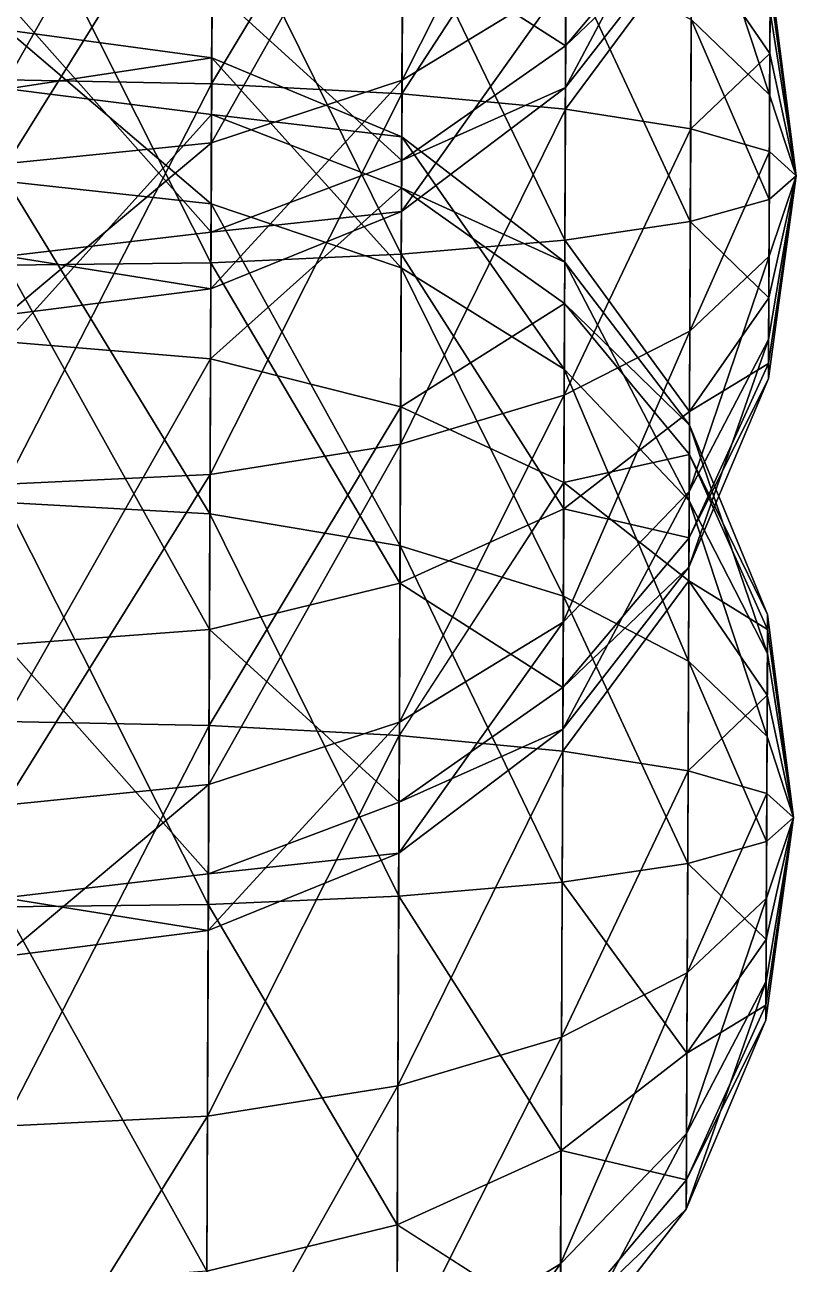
# Model space of a CAD drawing. Header units: metres. Extents: x -322 to 100, y -423 to 142.
# Drawn here: x -170.72 to -141.39, y -265.65 to -218.55 of the extents above; entities that cross this region are included whole.
import ezdxf

# ---------------------------------------------------------------- set-up
doc = ezdxf.new("R2010")
doc.units = ezdxf.units.M

msp = doc.modelspace()

# ---------------------------------------------------------------- linework, layer by layer
for points in [[(-163.55797, -206.86288, -770.10614), (-171.31996, -206.21967, -769.287), (-171.37897, -220.64433, -763.53546), (-171.37886, -220.64423, -763.53534)], [(-163.55797, -206.86288, -770.10614), (-171.37897, -220.64433, -763.53546), (-163.61496, -220.79604, -764.55066), (-163.61485, -220.79593, -764.55054)], [(-156.32993, -208.68515, -772.5079), (-163.55797, -206.86288, -770.10614), (-163.61496, -220.79604, -764.55066), (-163.61485, -220.79593, -764.55054)], [(-150.11487, -208.24316, -941.78394), (-156.33572, -210.10059, -937.40393), (-156.37892, -220.66023, -945.73206), (-156.37881, -220.66013, -945.73193)], [(-150.11487, -208.24316, -941.78394), (-156.37892, -220.66023, -945.73206), (-150.15015, -216.86508, -948.5838), (-150.15004, -216.86497, -948.5837)], [(-156.32993, -208.68515, -772.5079), (-163.61496, -220.79604, -764.55066), (-156.38103, -221.17729, -767.527), (-156.38092, -221.17719, -767.52686)], [(-150.12845, -211.56232, -776.3285), (-156.32993, -208.68515, -772.5079), (-156.38103, -221.17729, -767.527), (-156.38092, -221.17719, -767.52686)], [(-156.33572, -210.10059, -937.40393), (-163.57593, -211.2546, -934.6505), (-163.62411, -223.03235, -943.93933), (-163.62401, -223.03224, -943.9392)], [(-156.33572, -210.10059, -937.40393), (-163.62411, -223.03235, -943.93933), (-156.37892, -220.66023, -945.73206), (-156.37881, -220.66013, -945.73193)], [(-163.57593, -211.2546, -934.6505), (-171.34209, -211.62654, -933.71136), (-171.39197, -223.81978, -943.3279), (-171.39186, -223.81967, -943.32776)], [(-163.57593, -211.2546, -934.6505), (-171.39197, -223.81978, -943.3279), (-163.62411, -223.03235, -943.93933), (-163.62401, -223.03224, -943.9392)], [(-150.12845, -211.56232, -776.3285), (-156.38103, -221.17729, -767.527), (-150.17017, -221.7621, -772.2616), (-150.17006, -221.762, -772.2615)], [(-145.37613, -215.29828, -781.3076), (-150.12845, -211.56232, -776.3285), (-150.17017, -221.7621, -772.2616), (-150.17006, -221.762, -772.2615)], [(-145.36224, -211.9055, -952.3003), (-150.15015, -216.86508, -948.5838), (-150.16678, -220.93196, -958.7837), (-150.16667, -220.93185, -958.78357)], [(-145.36224, -211.9055, -952.3003), (-150.16678, -220.93196, -958.7837), (-145.37401, -214.78123, -959.5127), (-145.3739, -214.78113, -959.5126)], [(-163.64278, -227.59616, -822.10583), (-171.40778, -227.68434, -823.12103), (-171.34491, -212.31648, -820.8896), (-171.3448, -212.31638, -820.88947)], [(-163.64278, -227.59616, -822.10583), (-171.34491, -212.31648, -820.8896), (-163.58205, -212.75195, -819.95044), (-163.58194, -212.75185, -819.9503)], [(-142.40329, -221.21643, -800.4617), (-145.3886, -218.3467, -807.1089), (-145.36365, -212.25008, -802.30066), (-145.36354, -212.24997, -802.30054)], [(-142.40329, -221.21643, -800.4617), (-145.36365, -212.25008, -802.30066), (-142.39038, -218.06058, -797.9727), (-142.39027, -218.06047, -797.9726)], [(-156.40596, -227.27411, -819.1295), (-163.64278, -227.59616, -822.10583), (-163.58205, -212.75195, -819.95044), (-163.58194, -212.75185, -819.9503)], [(-156.40596, -227.27411, -819.1295), (-163.58205, -212.75195, -819.95044), (-156.35152, -213.96516, -817.197), (-156.35141, -213.96506, -817.1969)], [(-150.16032, -219.3541, -969.65045), (-156.35732, -215.38058, -982.0931), (-150.1325, -212.55426, -978.27246), (-150.1324, -212.55415, -978.27234)], [(-145.36945, -213.66551, -967.19666), (-150.16032, -219.3541, -969.65045), (-150.1325, -212.55426, -978.27246), (-150.1324, -212.55415, -978.27234)], [(-145.37401, -214.78123, -959.5127), (-150.16032, -219.3541, -969.65045), (-145.36945, -213.66551, -967.19666), (-145.36934, -213.6654, -967.19653)], [(-150.19052, -226.74013, -814.3949), (-156.40596, -227.27411, -819.1295), (-156.35152, -213.96516, -817.197), (-156.35141, -213.96506, -817.1969)], [(-150.19052, -226.74013, -814.3949), (-156.35152, -213.96516, -817.197), (-150.14607, -215.87341, -812.817), (-150.14597, -215.8733, -812.8169)], [(-145.37401, -214.78123, -959.5127), (-150.16678, -220.93196, -958.7837), (-150.16032, -219.3541, -969.65045), (-150.16022, -219.35399, -969.6503)], [(-156.39139, -223.70865, -971.5333), (-163.60002, -217.14368, -984.4948), (-156.35732, -215.38058, -982.0931), (-156.35721, -215.38048, -982.09296)], [(-150.16032, -219.3541, -969.65045), (-156.39139, -223.70865, -971.5333), (-156.35732, -215.38058, -982.0931), (-156.35721, -215.38048, -982.09296)], [(-145.37613, -215.29828, -781.3076), (-150.17017, -221.7621, -772.2616), (-145.40562, -222.51062, -778.4319), (-145.40552, -222.51051, -778.43176)], [(-142.39684, -219.63844, -787.1059), (-145.37613, -215.29828, -781.3076), (-145.40562, -222.51062, -778.4319), (-145.40552, -222.51051, -778.43176)], [(-142.38666, -217.14954, -790.2618), (-145.37613, -215.29828, -781.3076), (-142.39684, -219.63844, -787.1059), (-142.39673, -219.63834, -787.1058)], [(-145.42003, -226.03061, -808.2246), (-150.19052, -226.74013, -814.3949), (-150.14607, -215.87341, -812.817), (-150.14597, -215.8733, -812.8169)], [(-145.42003, -226.03061, -808.2246), (-150.14607, -215.87341, -812.817), (-145.3886, -218.3467, -807.1089), (-145.38849, -218.34659, -807.10876)], [(-141.39362, -224.28705, -793.32825), (-142.39038, -218.06058, -797.9727), (-142.3843, -216.57199, -794.2393), (-142.38419, -216.57188, -794.2392)], [(-141.39362, -224.28705, -793.32825), (-142.3843, -216.57199, -794.2393), (-142.38666, -217.14954, -790.2618), (-142.38655, -217.14943, -790.26166)], [(-150.15015, -216.86508, -948.5838), (-156.37892, -220.66023, -945.73206), (-156.39929, -225.64113, -958.22424), (-156.39919, -225.64102, -958.2241)], [(-150.15015, -216.86508, -948.5838), (-156.39929, -225.64113, -958.22424), (-150.16678, -220.93196, -958.7837), (-150.16667, -220.93185, -958.78357)], [(-163.63802, -226.4324, -972.717), (-171.36703, -217.72336, -985.31396), (-163.60002, -217.14368, -984.4948), (-163.59991, -217.14357, -984.4947)], [(-156.39139, -223.70865, -971.5333), (-163.63802, -226.4324, -972.717), (-163.60002, -217.14368, -984.4948), (-163.59991, -217.14357, -984.4947)], [(-141.39362, -224.28705, -793.32825), (-142.38666, -217.14954, -790.2618), (-142.39684, -219.63844, -787.1059), (-142.39673, -219.63834, -787.1058)], [(-163.63802, -226.4324, -972.717), (-171.40637, -227.33977, -973.12067), (-171.36703, -217.72336, -985.31396), (-171.36693, -217.72325, -985.31384)], [(-142.41957, -225.19392, -801.0392), (-145.42003, -226.03061, -808.2246), (-145.3886, -218.3467, -807.1089), (-145.38849, -218.34659, -807.10876)], [(-142.41957, -225.19392, -801.0392), (-145.3886, -218.3467, -807.1089), (-142.40329, -221.21643, -800.4617), (-142.40318, -221.21632, -800.46155)], [(-141.39362, -224.28705, -793.32825), (-142.40329, -221.21643, -800.4617), (-142.39038, -218.06058, -797.9727), (-142.39027, -218.06047, -797.9726)], [(-142.39038, -218.06058, -797.9727), (-142.39038, -218.06058, -797.9727), (-142.40329, -221.21643, -800.4617), (-142.40318, -221.21632, -800.46155)], [(-163.63364, -225.35985, -642.71716), (-171.39479, -224.50891, -643.3286), (-171.37126, -218.75746, -628.9038), (-171.37115, -218.75735, -628.9037)], [(-163.61092, -219.80438, -628.7839), (-171.37126, -218.75746, -628.9038), (-171.38039, -220.9889, -613.5358), (-171.38028, -220.9888, -613.5357)], [(-163.63364, -225.35985, -642.71716), (-171.37126, -218.75746, -628.9038), (-163.61092, -219.80438, -628.7839), (-163.61081, -219.80428, -628.78375)], [(-150.16678, -220.93196, -958.7837), (-156.39139, -223.70865, -971.5333), (-150.16032, -219.3541, -969.65045), (-150.16022, -219.35399, -969.6503)], [(-163.61092, -219.80438, -628.7839), (-171.38039, -220.9889, -613.5358), (-163.61972, -221.9598, -613.9396), (-163.61961, -221.95969, -613.93945)], [(-156.40808, -227.79115, -640.92444), (-163.63364, -225.35985, -642.71716), (-163.61092, -219.80438, -628.7839), (-163.61081, -219.80428, -628.78375)], [(-156.38771, -222.81026, -628.43225), (-163.61092, -219.80438, -628.7839), (-163.61972, -221.9598, -613.9396), (-163.61961, -221.95969, -613.93945)], [(-156.40808, -227.79115, -640.92444), (-163.61092, -219.80438, -628.7839), (-156.38771, -222.81026, -628.43225), (-156.3876, -222.81015, -628.4321)], [(-142.39684, -219.63844, -787.1059), (-145.40562, -222.51062, -778.4319), (-142.41211, -223.37183, -785.6173), (-142.412, -223.37172, -785.6172)], [(-141.39362, -224.28705, -793.32825), (-142.39684, -219.63844, -787.1059), (-142.41211, -223.37183, -785.6173), (-142.412, -223.37172, -785.6172)], [(-163.61496, -220.79604, -764.55066), (-171.37897, -220.64433, -763.53546), (-171.44183, -236.01219, -765.7669), (-171.44173, -236.01208, -765.7668)], [(-163.61496, -220.79604, -764.55066), (-171.44183, -236.01219, -765.7669), (-163.67567, -235.64024, -766.70605), (-163.67557, -235.64014, -766.70593)], [(-156.38103, -221.17729, -767.527), (-163.61496, -220.79604, -764.55066), (-163.67567, -235.64024, -766.70605), (-163.67557, -235.64014, -766.70593)], [(-156.37892, -220.66023, -945.73206), (-163.62411, -223.03235, -943.93933), (-163.64684, -228.58781, -957.8726), (-163.64673, -228.5877, -957.8725)], [(-156.37892, -220.66023, -945.73206), (-163.64684, -228.58781, -957.8726), (-156.39929, -225.64113, -958.22424), (-156.39919, -225.64102, -958.2241)], [(-163.61972, -221.9598, -613.9396), (-171.38039, -220.9889, -613.5358), (-171.41972, -230.60532, -601.3425), (-171.41962, -230.60521, -601.3424)], [(-156.38103, -221.17729, -767.527), (-163.67567, -235.64024, -766.70605), (-156.43547, -234.48624, -769.4595), (-156.43536, -234.48613, -769.45935)], [(-150.17017, -221.7621, -772.2616), (-156.38103, -221.17729, -767.527), (-156.43547, -234.48624, -769.4595), (-156.43536, -234.48613, -769.45935)], [(-150.16678, -220.93196, -958.7837), (-156.39929, -225.64113, -958.22424), (-156.39139, -223.70865, -971.5333), (-156.39128, -223.70854, -971.5332)], [(-141.39362, -224.28705, -793.32825), (-142.41957, -225.19392, -801.0392), (-142.40329, -221.21643, -800.4617), (-142.40318, -221.21632, -800.46155)], [(-150.17017, -221.7621, -772.2616), (-156.43547, -234.48624, -769.4595), (-150.21461, -232.62881, -773.8395), (-150.21451, -232.62871, -773.83936)], [(-145.40562, -222.51062, -778.4319), (-150.17017, -221.7621, -772.2616), (-150.21461, -232.62881, -773.8395), (-150.21451, -232.62871, -773.83936)], [(-163.61972, -221.9598, -613.9396), (-171.41972, -230.60532, -601.3425), (-163.65773, -231.24854, -602.1617), (-163.65762, -231.24843, -602.16156)], [(-156.39561, -224.74275, -615.12317), (-163.61972, -221.9598, -613.9396), (-163.65773, -231.24854, -602.1617), (-163.65762, -231.24843, -602.16156)], [(-156.38771, -222.81026, -628.43225), (-163.61972, -221.9598, -613.9396), (-156.39561, -224.74275, -615.12317), (-156.39551, -224.74265, -615.12305)], [(-145.40562, -222.51062, -778.4319), (-150.21461, -232.62881, -773.8395), (-145.43706, -230.19453, -779.5476), (-145.43695, -230.19443, -779.5475)], [(-142.41211, -223.37183, -785.6173), (-145.40562, -222.51062, -778.4319), (-145.43706, -230.19453, -779.5476), (-145.43695, -230.19443, -779.5475)], [(-163.62411, -223.03235, -943.93933), (-171.39197, -223.81978, -943.3279), (-171.4155, -229.57121, -957.7527), (-171.41539, -229.5711, -957.75256)], [(-163.62411, -223.03235, -943.93933), (-171.4155, -229.57121, -957.7527), (-163.64684, -228.58781, -957.8726), (-163.64673, -228.5877, -957.8725)], [(-150.21057, -231.63715, -638.0727), (-156.40808, -227.79115, -640.92444), (-156.38771, -222.81026, -628.43225), (-156.3876, -222.81015, -628.4321)], [(-150.19394, -227.57027, -627.8728), (-156.38771, -222.81026, -628.43225), (-156.39561, -224.74275, -615.12317), (-156.39551, -224.74265, -615.12305)], [(-150.21057, -231.63715, -638.0727), (-156.38771, -222.81026, -628.43225), (-150.19394, -227.57027, -627.8728), (-150.19383, -227.57016, -627.8727)], [(-142.41211, -223.37183, -785.6173), (-145.43706, -230.19453, -779.5476), (-142.42839, -227.34932, -786.1948), (-142.42828, -227.34921, -786.1947)], [(-141.39362, -224.28705, -793.32825), (-142.41211, -223.37183, -785.6173), (-142.42839, -227.34932, -786.1948), (-142.42828, -227.34921, -786.1947)], [(-156.39929, -225.64113, -958.22424), (-163.63802, -226.4324, -972.717), (-156.39139, -223.70865, -971.5333), (-156.39128, -223.70854, -971.5332)], [(-163.68181, -237.1376, -652.006), (-171.44467, -236.70213, -652.9451), (-171.39479, -224.50891, -643.3286), (-171.39468, -224.5088, -643.3285)], [(-163.68181, -237.1376, -652.006), (-171.39479, -224.50891, -643.3286), (-163.63364, -225.35985, -642.71716), (-163.63353, -225.35974, -642.71704)], [(-141.39362, -224.28705, -793.32825), (-142.4413, -230.50517, -788.6838), (-142.44739, -231.99374, -792.4172), (-142.44728, -231.99364, -792.41705)], [(-141.39362, -224.28705, -793.32825), (-142.44739, -231.99374, -792.4172), (-142.44502, -231.41621, -796.3947), (-142.44492, -231.4161, -796.3946)], [(-141.39362, -224.28705, -793.32825), (-142.44502, -231.41621, -796.3947), (-142.43484, -228.92729, -799.5506), (-142.43474, -228.92719, -799.5505)], [(-141.39362, -224.28705, -793.32825), (-142.42839, -227.34932, -786.1948), (-142.4413, -230.50517, -788.6838), (-142.4412, -230.50507, -788.68365)], [(-141.39362, -224.28705, -793.32825), (-142.43484, -228.92729, -799.5506), (-142.41957, -225.19392, -801.0392), (-142.41946, -225.19382, -801.03906)], [(-156.39561, -224.74275, -615.12317), (-163.65773, -231.24854, -602.1617), (-156.42969, -233.0708, -604.5634), (-156.42958, -233.0707, -604.5633)], [(-150.2004, -229.14813, -617.00604), (-156.39561, -224.74275, -615.12317), (-156.42969, -233.0708, -604.5634), (-156.42958, -233.0707, -604.5633)], [(-150.19394, -227.57027, -627.8728), (-156.39561, -224.74275, -615.12317), (-150.2004, -229.14813, -617.00604), (-150.20029, -229.14803, -617.0059)], [(-156.45128, -238.35081, -649.25256), (-163.68181, -237.1376, -652.006), (-163.63364, -225.35985, -642.71716), (-163.63353, -225.35974, -642.71704)], [(-163.63364, -225.35985, -642.71716), (-163.63364, -225.35985, -642.71716), (-163.68181, -237.1376, -652.006), (-163.6817, -237.1375, -652.00586)], [(-156.45128, -238.35081, -649.25256), (-163.63364, -225.35985, -642.71716), (-156.40808, -227.79115, -640.92444), (-156.40797, -227.79105, -640.9243)], [(-142.43484, -228.92729, -799.5506), (-145.42003, -226.03061, -808.2246), (-142.41957, -225.19392, -801.0392), (-142.41946, -225.19382, -801.03906)], [(-156.39929, -225.64113, -958.22424), (-163.64684, -228.58781, -957.8726), (-163.63802, -226.4324, -972.717), (-163.63791, -226.4323, -972.71686)], [(-145.44952, -233.24295, -805.3489), (-150.19052, -226.74013, -814.3949), (-145.42003, -226.03061, -808.2246), (-145.41992, -226.0305, -808.2245)], [(-142.43484, -228.92729, -799.5506), (-145.44952, -233.24295, -805.3489), (-145.42003, -226.03061, -808.2246), (-145.41992, -226.0305, -808.2245)], [(-163.64684, -228.58781, -957.8726), (-171.40637, -227.33977, -973.12067), (-163.63802, -226.4324, -972.717), (-163.63791, -226.4323, -972.71686)], [(-150.23225, -236.93991, -810.328), (-156.40596, -227.27411, -819.1295), (-150.19052, -226.74013, -814.3949), (-150.19041, -226.74002, -814.3948)], [(-145.44952, -233.24295, -805.3489), (-150.23225, -236.93991, -810.328), (-150.19052, -226.74013, -814.3949), (-150.19041, -226.74002, -814.3948)], [(-163.64684, -228.58781, -957.8726), (-171.4155, -229.57121, -957.7527), (-171.40637, -227.33977, -973.12067), (-171.40627, -227.33966, -973.12054)], [(-156.45706, -239.76624, -814.1486), (-163.64278, -227.59616, -822.10583), (-156.40596, -227.27411, -819.1295), (-156.40585, -227.274, -819.1294)], [(-150.23225, -236.93991, -810.328), (-156.45706, -239.76624, -814.1486), (-156.40596, -227.27411, -819.1295), (-156.40585, -227.274, -819.1294)], [(-142.42839, -227.34932, -786.1948), (-145.43706, -230.19453, -779.5476), (-145.462, -236.29115, -784.35583), (-145.4619, -236.29105, -784.3557)], [(-142.42839, -227.34932, -786.1948), (-145.462, -236.29115, -784.35583), (-142.4413, -230.50517, -788.6838), (-142.4412, -230.50507, -788.68365)], [(-163.69977, -241.52933, -816.55035), (-171.46678, -242.10901, -817.3695), (-171.40778, -227.68434, -823.12103), (-171.40767, -227.68423, -823.1209)], [(-163.69977, -241.52933, -816.55035), (-171.40778, -227.68434, -823.12103), (-163.64278, -227.59616, -822.10583), (-163.64267, -227.59605, -822.1057)], [(-156.45706, -239.76624, -814.1486), (-163.69977, -241.52933, -816.55035), (-163.64278, -227.59616, -822.10583), (-163.64267, -227.59605, -822.1057)], [(-150.24583, -240.25906, -644.87256), (-156.45128, -238.35081, -649.25256), (-156.40808, -227.79115, -640.92444), (-156.40797, -227.79105, -640.9243)], [(-156.40808, -227.79115, -640.92444), (-156.40808, -227.79115, -640.92444), (-156.45128, -238.35081, -649.25256), (-156.45117, -238.35071, -649.25244)], [(-150.24583, -240.25906, -644.87256), (-156.40808, -227.79115, -640.92444), (-150.21057, -231.63715, -638.0727), (-150.21046, -231.63704, -638.0726)], [(-145.46341, -236.63573, -634.3562), (-150.21057, -231.63715, -638.0727), (-150.19394, -227.57027, -627.8728), (-150.19383, -227.57016, -627.8727)], [(-145.45166, -233.76, -627.1438), (-150.19394, -227.57027, -627.8728), (-150.2004, -229.14813, -617.00604), (-150.20029, -229.14803, -617.0059)], [(-145.46341, -236.63573, -634.3562), (-150.19394, -227.57027, -627.8728), (-145.45166, -233.76, -627.1438), (-145.45155, -233.75989, -627.1437)], [(-150.2004, -229.14813, -617.00604), (-156.42969, -233.0708, -604.5634), (-150.22821, -235.94797, -608.38403), (-150.2281, -235.94786, -608.3839)], [(-145.45622, -234.87572, -619.45984), (-150.2004, -229.14813, -617.00604), (-150.22821, -235.94797, -608.38403), (-150.2281, -235.94786, -608.3839)], [(-145.45166, -233.76, -627.1438), (-150.2004, -229.14813, -617.00604), (-145.45622, -234.87572, -619.45984), (-145.45612, -234.87561, -619.4597)], [(-142.44502, -231.41621, -796.3947), (-145.44952, -233.24295, -805.3489), (-142.43484, -228.92729, -799.5506), (-142.43474, -228.92719, -799.5505)], [(-145.43706, -230.19453, -779.5476), (-150.21461, -232.62881, -773.8395), (-150.24988, -241.25073, -780.63934), (-150.24977, -241.25063, -780.6392)], [(-145.43706, -230.19453, -779.5476), (-150.24988, -241.25073, -780.63934), (-145.462, -236.29115, -784.35583), (-145.4619, -236.29105, -784.3557)], [(-163.65773, -231.24854, -602.1617), (-171.41972, -230.60532, -601.3425), (-171.47873, -245.02998, -595.591), (-171.47862, -245.02988, -595.5909)], [(-142.4413, -230.50517, -788.6838), (-145.462, -236.29115, -784.35583), (-145.47375, -239.16689, -791.56824), (-145.47365, -239.16678, -791.5681)], [(-142.4413, -230.50517, -788.6838), (-145.47375, -239.16689, -791.56824), (-142.44739, -231.99374, -792.4172), (-142.44728, -231.99364, -792.41705)], [(-163.65773, -231.24854, -602.1617), (-171.47873, -245.02998, -595.591), (-163.71472, -245.18169, -596.6062), (-163.71461, -245.18158, -596.6061)], [(-156.42969, -233.0708, -604.5634), (-163.65773, -231.24854, -602.1617), (-163.71472, -245.18169, -596.6062), (-163.71461, -245.18158, -596.6061)], [(-145.48836, -242.73235, -639.1644), (-150.24583, -240.25906, -644.87256), (-150.21057, -231.63715, -638.0727), (-150.21046, -231.63704, -638.0726)], [(-150.21057, -231.63715, -638.0727), (-150.21057, -231.63715, -638.0727), (-150.24583, -240.25906, -644.87256), (-150.24573, -240.25896, -644.87244)], [(-145.48836, -242.73235, -639.1644), (-150.21057, -231.63715, -638.0727), (-145.46341, -236.63573, -634.3562), (-145.4633, -236.63562, -634.3561)], [(-142.44739, -231.99374, -792.4172), (-145.4692, -238.05116, -799.2522), (-142.44502, -231.41621, -796.3947), (-142.44492, -231.4161, -796.3946)], [(-142.44502, -231.41621, -796.3947), (-145.4692, -238.05116, -799.2522), (-145.44952, -233.24295, -805.3489), (-145.44942, -233.24284, -805.34875)], [(-142.44739, -231.99374, -792.4172), (-145.47375, -239.16689, -791.56824), (-145.4692, -238.05116, -799.2522), (-145.46909, -238.05106, -799.2521)], [(-150.21461, -232.62881, -773.8395), (-156.43547, -234.48624, -769.4595), (-156.47867, -245.04588, -777.7876), (-156.47856, -245.04578, -777.7875)], [(-150.21461, -232.62881, -773.8395), (-156.47867, -245.04588, -777.7876), (-150.24988, -241.25073, -780.63934), (-150.24977, -241.25063, -780.6392)], [(-156.42969, -233.0708, -604.5634), (-163.71472, -245.18169, -596.6062), (-156.48079, -245.56294, -599.5825), (-156.48068, -245.56284, -599.5824)], [(-150.22821, -235.94797, -608.38403), (-156.42969, -233.0708, -604.5634), (-156.48079, -245.56294, -599.5825), (-156.48068, -245.56284, -599.5824)], [(-145.4692, -238.05116, -799.2522), (-150.23225, -236.93991, -810.328), (-145.44952, -233.24295, -805.3489), (-145.44942, -233.24284, -805.34875)], [(-142.49014, -242.44623, -630.02826), (-145.46341, -236.63573, -634.3562), (-145.45166, -233.76, -627.1438), (-145.45155, -233.75989, -627.1437)], [(-142.48405, -240.95764, -626.29486), (-145.45166, -233.76, -627.1438), (-145.45622, -234.87572, -619.45984), (-145.45612, -234.87561, -619.4597)], [(-142.49014, -242.44623, -630.02826), (-145.45166, -233.76, -627.1438), (-142.48405, -240.95764, -626.29486), (-142.48395, -240.95753, -626.29474)], [(-156.43547, -234.48624, -769.4595), (-163.67567, -235.64024, -766.70605), (-163.72386, -247.418, -775.9949), (-163.72375, -247.4179, -775.99475)], [(-156.43547, -234.48624, -769.4595), (-163.72386, -247.418, -775.9949), (-156.47867, -245.04588, -777.7876), (-156.47856, -245.04578, -777.7875)], [(-145.45622, -234.87572, -619.45984), (-150.22821, -235.94797, -608.38403), (-145.47589, -239.68393, -613.36316), (-145.47578, -239.68382, -613.36304)], [(-142.48642, -241.53519, -622.3173), (-145.45622, -234.87572, -619.45984), (-145.47589, -239.68393, -613.36316), (-145.47578, -239.68382, -613.36304)], [(-142.48405, -240.95764, -626.29486), (-145.45622, -234.87572, -619.45984), (-142.48642, -241.53519, -622.3173), (-142.48631, -241.53508, -622.3172)], [(-163.67567, -235.64024, -766.70605), (-171.44183, -236.01219, -765.7669), (-171.49171, -248.20543, -775.3834), (-171.49161, -248.20532, -775.3833)], [(-163.67567, -235.64024, -766.70605), (-171.49171, -248.20543, -775.3834), (-163.72386, -247.418, -775.9949), (-163.72375, -247.4179, -775.99475)], [(-150.22821, -235.94797, -608.38403), (-156.48079, -245.56294, -599.5825), (-150.26993, -246.14775, -604.31714), (-150.26982, -246.14764, -604.317)], [(-145.47589, -239.68393, -613.36316), (-150.22821, -235.94797, -608.38403), (-150.26993, -246.14775, -604.31714), (-150.26982, -246.14764, -604.317)], [(-145.462, -236.29115, -784.35583), (-150.24988, -241.25073, -780.63934), (-150.26653, -245.31761, -790.83923), (-150.26642, -245.3175, -790.8391)], [(-145.462, -236.29115, -784.35583), (-150.26653, -245.31761, -790.83923), (-145.47375, -239.16689, -791.56824), (-145.47365, -239.16678, -791.5681)], [(-163.74254, -251.98181, -654.1614), (-171.50754, -252.06999, -655.1766), (-171.44467, -236.70213, -652.9451), (-171.44456, -236.70203, -652.945)], [(-163.74254, -251.98181, -654.1614), (-171.44467, -236.70213, -652.9451), (-163.68181, -237.1376, -652.006), (-163.6817, -237.1375, -652.00586)], [(-142.50305, -245.60208, -632.5172), (-145.48836, -242.73235, -639.1644), (-145.46341, -236.63573, -634.3562), (-145.4633, -236.63562, -634.3561)], [(-145.46341, -236.63573, -634.3562), (-145.46341, -236.63573, -634.3562), (-145.48836, -242.73235, -639.1644), (-145.48825, -242.73224, -639.1643)], [(-142.50305, -245.60208, -632.5172), (-145.46341, -236.63573, -634.3562), (-142.49014, -242.44623, -630.02826), (-142.49004, -242.44612, -630.02814)], [(-156.50572, -251.65976, -651.18506), (-163.74254, -251.98181, -654.1614), (-163.68181, -237.1376, -652.006), (-163.6817, -237.1375, -652.00586)], [(-156.50572, -251.65976, -651.18506), (-163.68181, -237.1376, -652.006), (-156.45128, -238.35081, -649.25256), (-156.45117, -238.35071, -649.25244)], [(-150.26007, -243.73975, -801.706), (-156.45706, -239.76624, -814.1486), (-150.23225, -236.93991, -810.328), (-150.23215, -236.9398, -810.3279)], [(-145.4692, -238.05116, -799.2522), (-150.26007, -243.73975, -801.706), (-150.23225, -236.93991, -810.328), (-150.23215, -236.9398, -810.3279)], [(-145.47375, -239.16689, -791.56824), (-150.26007, -243.73975, -801.706), (-145.4692, -238.05116, -799.2522), (-145.46909, -238.05106, -799.2521)], [(-150.29028, -251.12578, -646.45044), (-156.50572, -251.65976, -651.18506), (-156.45128, -238.35081, -649.25256), (-156.45117, -238.35071, -649.25244)], [(-150.29028, -251.12578, -646.45044), (-156.45128, -238.35081, -649.25256), (-150.24583, -240.25906, -644.87256), (-150.24573, -240.25896, -644.87244)], [(-145.47375, -239.16689, -791.56824), (-150.26653, -245.31761, -790.83923), (-150.26007, -243.73975, -801.706), (-150.25996, -243.73964, -801.7059)], [(-145.47589, -239.68393, -613.36316), (-150.26993, -246.14775, -604.31714), (-145.50539, -246.89627, -610.4874), (-145.50528, -246.89616, -610.4873)], [(-142.4966, -244.0241, -619.16144), (-145.47589, -239.68393, -613.36316), (-145.50539, -246.89627, -610.4874), (-145.50528, -246.89616, -610.4873)], [(-142.48642, -241.53519, -622.3173), (-145.47589, -239.68393, -613.36316), (-142.4966, -244.0241, -619.16144), (-142.49649, -244.02399, -619.1613)], [(-156.49113, -248.0943, -803.58887), (-163.69977, -241.52933, -816.55035), (-156.45706, -239.76624, -814.1486), (-156.45695, -239.76613, -814.1485)], [(-150.26007, -243.73975, -801.706), (-156.49113, -248.0943, -803.58887), (-156.45706, -239.76624, -814.1486), (-156.45695, -239.76613, -814.1485)], [(-145.51979, -250.41626, -640.28015), (-150.29028, -251.12578, -646.45044), (-150.24583, -240.25906, -644.87256), (-150.24573, -240.25896, -644.87244)], [(-145.51979, -250.41626, -640.28015), (-150.24583, -240.25906, -644.87256), (-145.48836, -242.73235, -639.1644), (-145.48825, -242.73224, -639.1643)], [(-141.49338, -248.6727, -625.3838), (-142.49014, -242.44623, -630.02826), (-142.48405, -240.95764, -626.29486), (-142.48395, -240.95753, -626.29474)], [(-141.49338, -248.6727, -625.3838), (-142.48405, -240.95764, -626.29486), (-142.48642, -241.53519, -622.3173), (-142.48631, -241.53508, -622.3172)], [(-163.73776, -250.81805, -804.7725), (-171.46678, -242.10901, -817.3695), (-163.69977, -241.52933, -816.55035), (-163.69966, -241.52922, -816.55023)], [(-156.49113, -248.0943, -803.58887), (-163.73776, -250.81805, -804.7725), (-163.69977, -241.52933, -816.55035), (-163.69966, -241.52922, -816.55023)], [(-150.24988, -241.25073, -780.63934), (-156.47867, -245.04588, -777.7876), (-156.49904, -250.02678, -790.2798), (-156.49893, -250.02667, -790.27966)], [(-150.24988, -241.25073, -780.63934), (-156.49904, -250.02678, -790.2798), (-150.26653, -245.31761, -790.83923), (-150.26642, -245.3175, -790.8391)], [(-141.49338, -248.6727, -625.3838), (-142.48642, -241.53519, -622.3173), (-142.4966, -244.0241, -619.16144), (-142.49649, -244.02399, -619.1613)], [(-163.73776, -250.81805, -804.7725), (-171.50612, -251.72542, -805.1762), (-171.46678, -242.10901, -817.3695), (-171.46667, -242.1089, -817.3694)], [(-141.49338, -248.6727, -625.3838), (-142.50305, -245.60208, -632.5172), (-142.49014, -242.44623, -630.02826), (-142.49004, -242.44612, -630.02814)], [(-142.49014, -242.44623, -630.02826), (-142.49014, -242.44623, -630.02826), (-142.50305, -245.60208, -632.5172), (-142.50294, -245.60197, -632.5171)], [(-142.51933, -249.57957, -633.0947), (-145.51979, -250.41626, -640.28015), (-145.48836, -242.73235, -639.1644), (-145.48825, -242.73224, -639.1643)], [(-142.51933, -249.57957, -633.0947), (-145.48836, -242.73235, -639.1644), (-142.50305, -245.60208, -632.5172), (-142.50294, -245.60197, -632.5171)], [(-150.26653, -245.31761, -790.83923), (-156.49113, -248.0943, -803.58887), (-150.26007, -243.73975, -801.706), (-150.25996, -243.73964, -801.7059)], [(-142.4966, -244.0241, -619.16144), (-145.50539, -246.89627, -610.4874), (-142.51187, -247.75748, -617.67285), (-142.51176, -247.75737, -617.6727)], [(-141.49338, -248.6727, -625.3838), (-142.4966, -244.0241, -619.16144), (-142.51187, -247.75748, -617.67285), (-142.51176, -247.75737, -617.6727)], [(-163.71472, -245.18169, -596.6062), (-171.47873, -245.02998, -595.591), (-171.5416, -260.39783, -597.82245), (-171.54149, -260.39774, -597.8223)], [(-163.71472, -245.18169, -596.6062), (-171.5416, -260.39783, -597.82245), (-163.77544, -260.0259, -598.7616), (-163.77533, -260.02582, -598.7615)], [(-156.48079, -245.56294, -599.5825), (-163.71472, -245.18169, -596.6062), (-163.77544, -260.0259, -598.7616), (-163.77533, -260.02582, -598.7615)], [(-156.47867, -245.04588, -777.7876), (-163.72386, -247.418, -775.9949), (-163.74658, -252.97346, -789.92816), (-163.74648, -252.97336, -789.92804)], [(-156.47867, -245.04588, -777.7876), (-163.74658, -252.97346, -789.92816), (-156.49904, -250.02678, -790.2798), (-156.49893, -250.02667, -790.27966)], [(-150.26653, -245.31761, -790.83923), (-156.49904, -250.02678, -790.2798), (-156.49113, -248.0943, -803.58887), (-156.49103, -248.0942, -803.58875)], [(-156.48079, -245.56294, -599.5825), (-163.77544, -260.0259, -598.7616), (-156.53523, -258.8719, -601.515), (-156.53513, -258.8718, -601.5149)], [(-150.26993, -246.14775, -604.31714), (-156.48079, -245.56294, -599.5825), (-156.53523, -258.8719, -601.515), (-156.53513, -258.8718, -601.5149)], [(-141.49338, -248.6727, -625.3838), (-142.51933, -249.57957, -633.0947), (-142.50305, -245.60208, -632.5172), (-142.50294, -245.60197, -632.5171)], [(-150.26993, -246.14775, -604.31714), (-156.53523, -258.8719, -601.515), (-150.31438, -257.01447, -605.895), (-150.31427, -257.01437, -605.8949)], [(-145.50539, -246.89627, -610.4874), (-150.26993, -246.14775, -604.31714), (-150.31438, -257.01447, -605.895), (-150.31427, -257.01437, -605.8949)], [(-145.50539, -246.89627, -610.4874), (-150.31438, -257.01447, -605.895), (-145.53682, -254.58018, -611.60315), (-145.53671, -254.58008, -611.603)], [(-142.51187, -247.75748, -617.67285), (-145.50539, -246.89627, -610.4874), (-145.53682, -254.58018, -611.60315), (-145.53671, -254.58008, -611.603)], [(-163.72386, -247.418, -775.9949), (-171.49171, -248.20543, -775.3834), (-171.51524, -253.95686, -789.8082), (-171.51514, -253.95676, -789.8081)], [(-163.72386, -247.418, -775.9949), (-171.51524, -253.95686, -789.8082), (-163.74658, -252.97346, -789.92816), (-163.74648, -252.97336, -789.92804)], [(-156.49904, -250.02678, -790.2798), (-163.73776, -250.81805, -804.7725), (-156.49113, -248.0943, -803.58887), (-156.49103, -248.0942, -803.58875)], [(-142.51187, -247.75748, -617.67285), (-145.53682, -254.58018, -611.60315), (-142.52815, -251.73497, -618.25037), (-142.52805, -251.73486, -618.25024)], [(-141.49338, -248.6727, -625.3838), (-142.51187, -247.75748, -617.67285), (-142.52815, -251.73497, -618.25037), (-142.52805, -251.73486, -618.25024)], [(-141.49338, -248.6727, -625.3838), (-142.54106, -254.89082, -620.7393), (-142.54715, -256.3794, -624.4727), (-142.54704, -256.3793, -624.4726)], [(-141.49338, -248.6727, -625.3838), (-142.54715, -256.3794, -624.4727), (-142.54478, -255.80186, -628.45026), (-142.54468, -255.80176, -628.45013)], [(-141.49338, -248.6727, -625.3838), (-142.54478, -255.80186, -628.45026), (-142.5346, -253.31294, -631.60614), (-142.5345, -253.31284, -631.606)], [(-141.49338, -248.6727, -625.3838), (-142.52815, -251.73497, -618.25037), (-142.54106, -254.89082, -620.7393), (-142.54095, -254.89072, -620.7392)], [(-141.49338, -248.6727, -625.3838), (-142.5346, -253.31294, -631.60614), (-142.51933, -249.57957, -633.0947), (-142.51923, -249.57947, -633.0946)], [(-142.5346, -253.31294, -631.60614), (-145.51979, -250.41626, -640.28015), (-142.51933, -249.57957, -633.0947), (-142.51923, -249.57947, -633.0946)], [(-156.49904, -250.02678, -790.2798), (-163.74658, -252.97346, -789.92816), (-163.73776, -250.81805, -804.7725), (-163.73766, -250.81795, -804.7724)], [(-145.54929, -257.6286, -637.4044), (-150.29028, -251.12578, -646.45044), (-145.51979, -250.41626, -640.28015), (-145.51968, -250.41615, -640.28)], [(-142.5346, -253.31294, -631.60614), (-145.54929, -257.6286, -637.4044), (-145.51979, -250.41626, -640.28015), (-145.51968, -250.41615, -640.28)], [(-163.74658, -252.97346, -789.92816), (-171.50612, -251.72542, -805.1762), (-163.73776, -250.81805, -804.7725), (-163.73766, -250.81795, -804.7724)], [(-150.33202, -261.32556, -642.38354), (-156.50572, -251.65976, -651.18506), (-150.29028, -251.12578, -646.45044), (-150.29018, -251.12567, -646.4503)], [(-145.54929, -257.6286, -637.4044), (-150.33202, -261.32556, -642.38354), (-150.29028, -251.12578, -646.45044), (-150.29018, -251.12567, -646.4503)], [(-163.74658, -252.97346, -789.92816), (-171.51524, -253.95686, -789.8082), (-171.50612, -251.72542, -805.1762), (-171.50601, -251.72531, -805.1761)], [(-156.55682, -264.1519, -646.20416), (-163.74254, -251.98181, -654.1614), (-156.50572, -251.65976, -651.18506), (-156.50562, -251.65965, -651.18494)], [(-150.33202, -261.32556, -642.38354), (-156.55682, -264.1519, -646.20416), (-156.50572, -251.65976, -651.18506), (-156.50562, -251.65965, -651.18494)], [(-142.52815, -251.73497, -618.25037), (-145.53682, -254.58018, -611.60315), (-145.56177, -260.67682, -616.4114), (-145.56166, -260.67673, -616.41125)], [(-142.52815, -251.73497, -618.25037), (-145.56177, -260.67682, -616.4114), (-142.54106, -254.89082, -620.7393), (-142.54095, -254.89072, -620.7392)], [(-163.79953, -265.91498, -648.6059), (-171.56654, -266.49466, -649.42505), (-171.50754, -252.06999, -655.1766), (-171.50743, -252.06989, -655.17645)], [(-163.79953, -265.91498, -648.6059), (-171.50754, -252.06999, -655.1766), (-163.74254, -251.98181, -654.1614), (-163.74243, -251.9817, -654.16125)], [(-156.55682, -264.1519, -646.20416), (-163.79953, -265.91498, -648.6059), (-163.74254, -251.98181, -654.1614), (-163.74243, -251.9817, -654.16125)], [(-142.54478, -255.80186, -628.45026), (-145.54929, -257.6286, -637.4044), (-142.5346, -253.31294, -631.60614), (-142.5345, -253.31284, -631.606)], [(-145.53682, -254.58018, -611.60315), (-150.31438, -257.01447, -605.895), (-150.34964, -265.63638, -612.6949), (-150.34953, -265.6363, -612.69476)], [(-145.53682, -254.58018, -611.60315), (-150.34964, -265.63638, -612.6949), (-145.56177, -260.67682, -616.4114), (-145.56166, -260.67673, -616.41125)], [(-142.54106, -254.89082, -620.7393), (-145.56177, -260.67682, -616.4114), (-145.57352, -263.55252, -623.6238), (-145.57341, -263.55243, -623.62366)], [(-142.54106, -254.89082, -620.7393), (-145.57352, -263.55252, -623.6238), (-142.54715, -256.3794, -624.4727), (-142.54704, -256.3793, -624.4726)], [(-142.54715, -256.3794, -624.4727), (-145.56895, -262.4368, -631.30774), (-142.54478, -255.80186, -628.45026), (-142.54468, -255.80176, -628.45013)], [(-142.54478, -255.80186, -628.45026), (-145.56895, -262.4368, -631.30774), (-145.54929, -257.6286, -637.4044), (-145.54918, -257.6285, -637.4043)], [(-142.54715, -256.3794, -624.4727), (-145.57352, -263.55252, -623.6238), (-145.56895, -262.4368, -631.30774), (-145.56885, -262.4367, -631.3076)], [(-150.31438, -257.01447, -605.895), (-156.53523, -258.8719, -601.515), (-156.57843, -269.43155, -609.84314), (-156.57832, -269.43146, -609.843)], [(-150.31438, -257.01447, -605.895), (-156.57843, -269.43155, -609.84314), (-150.34964, -265.63638, -612.6949), (-150.34953, -265.6363, -612.69476)], [(-145.56895, -262.4368, -631.30774), (-150.33202, -261.32556, -642.38354), (-145.54929, -257.6286, -637.4044), (-145.54918, -257.6285, -637.4043)], [(-156.53523, -258.8719, -601.515), (-163.77544, -260.0259, -598.7616), (-163.82362, -271.80365, -608.0504), (-163.82352, -271.80356, -608.0503)], [(-156.53523, -258.8719, -601.515), (-163.82362, -271.80365, -608.0504), (-156.57843, -269.43155, -609.84314), (-156.57832, -269.43146, -609.843)], [(-163.77544, -260.0259, -598.7616), (-171.5416, -260.39783, -597.82245), (-171.59148, -272.59106, -607.43896), (-171.59137, -272.59097, -607.43884)], [(-163.77544, -260.0259, -598.7616), (-171.59148, -272.59106, -607.43896), (-163.82362, -271.80365, -608.0504), (-163.82352, -271.80356, -608.0503)], [(-145.56177, -260.67682, -616.4114), (-150.34964, -265.63638, -612.6949), (-150.36629, -269.70325, -622.8948), (-150.36618, -269.70316, -622.89465)], [(-145.56177, -260.67682, -616.4114), (-150.36629, -269.70325, -622.8948), (-145.57352, -263.55252, -623.6238), (-145.57341, -263.55243, -623.62366)], [(-150.35983, -268.1254, -633.76154), (-156.55682, -264.1519, -646.20416), (-150.33202, -261.32556, -642.38354), (-150.33191, -261.32547, -642.3834)], [(-145.56895, -262.4368, -631.30774), (-150.35983, -268.1254, -633.76154), (-150.33202, -261.32556, -642.38354), (-150.33191, -261.32547, -642.3834)], [(-145.57352, -263.55252, -623.6238), (-150.35983, -268.1254, -633.76154), (-145.56895, -262.4368, -631.30774), (-145.56885, -262.4367, -631.3076)], [(-145.57352, -263.55252, -623.6238), (-150.36629, -269.70325, -622.8948), (-150.35983, -268.1254, -633.76154), (-150.35973, -268.1253, -633.7614)], [(-156.5909, -272.47995, -635.6444), (-163.79953, -265.91498, -648.6059), (-156.55682, -264.1519, -646.20416), (-156.55672, -264.1518, -646.20404)], [(-150.35983, -268.1254, -633.76154), (-156.5909, -272.47995, -635.6444), (-156.55682, -264.1519, -646.20416), (-156.55672, -264.1518, -646.20404)], [(-150.34964, -265.63638, -612.6949), (-156.57843, -269.43155, -609.84314), (-156.5988, -274.4124, -622.3353), (-156.5987, -274.41232, -622.3352)], [(-150.34964, -265.63638, -612.6949), (-156.5988, -274.4124, -622.3353), (-150.36629, -269.70325, -622.8948), (-150.36618, -269.70316, -622.89465)]]:
    msp.add_3dface(points)

doc.saveas('drawing.dxf')
